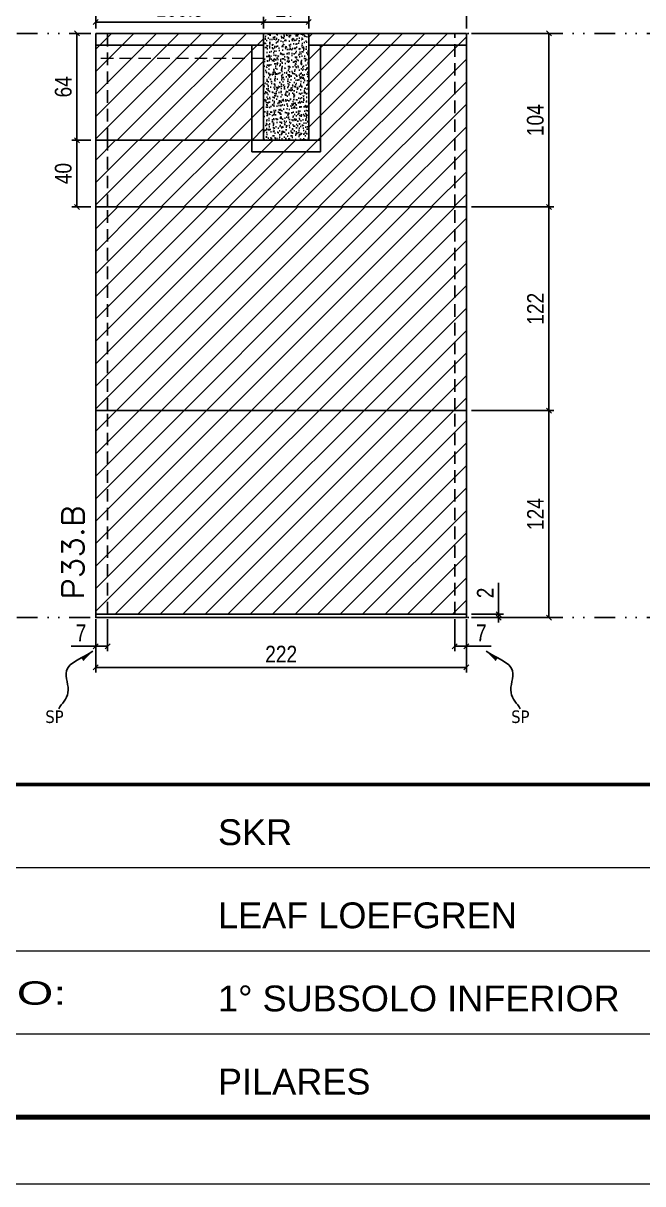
# Model space of a CAD drawing. Extents: x 14400 to 27878, y -21631 to 6985.
# Drawn here: x 19751 to 20122, y -5551 to -4856 of the extents above; entities that cross this region are included whole.
import ezdxf

# ---------------------------------------------------------------- set-up
doc = ezdxf.new("R2010")
doc.units = 0
for name, pattern in [('CONTINUO', [0]), ('DASHED', [0.75, 0.5, -0.25]), ('DIVIDE2', [0.625, 0.25, -0.125, 0, -0.125, 0, -0.125]), ('HIDDEN', [0.375, 0.25, -0.125])]:
    doc.linetypes.add(name, pattern=pattern)
for name, color, linetype in [('COTA', 241, 'Continuous'), ('Nível', 160, 'Continuous'), ('Painéis', 200, 'Continuous'), ('SARR_2.2x7', 40, 'Continuous'), ('Sarrafo de Pressão', 42, 'HIDDEN'), ('texto', 7, 'Continuous')]:
    doc.layers.add(name, color=color, linetype=linetype)
for name, color, linetype, lineweight in [('Folhas', 255, 'Continuous', 9), ('Hachura', 251, 'Continuous', 9), ('SARRAFO DE PRESSAO', 251, 'DASHED', 9), ('Texto Seção', 7, 'Continuous', 15)]:
    doc.layers.add(name, color=color, linetype=linetype, lineweight=lineweight)
doc.styles.add('ARIAL', font='arial.ttf')
doc.styles.add('COTA TECNICA', font='techl___.ttf', dxfattribs={"height": 10})
doc.styles.add('COTA TECNICA-50', font='techl___.ttf', dxfattribs={"height": 10})
doc.styles.add('REGUA-120', font='ROMANS.shx', dxfattribs={"height": 15})
doc.styles.get("Standard").update_dxf_attribs({"font": 'arial.ttf'})
doc.styles.add('Tecnologia', font='')
doc.styles.get('Tecnologia').set_extended_font_data('Forgotten Futurist')
doc.dimstyles.new('COTA PAINEL-50', dxfattribs={"dimtxt": 10, "dimasz": 3, "dimexe": 3, "dimexo": 3, "dimgap": 3, "dimtad": 1, "dimdec": 1, "dimzin": 12, "dimdsep": 46, "dimtxsty": 'COTA TECNICA-50', "dimblk1": 'OBLIQUE', "dimblk2": 'OBLIQUE', "dimsah": 1, "dimcen": 0.9, "dimclrd": 4, "dimclre": 4, "dimclrt": 240, "dimadec": 1, "dimazin": 3, "dimtfac": 1, "dimtdec": 1, "dimtmove": 0, "dimatfit": 3, "dimfxl": 1, "dimtolj": 1, "dimtzin": 12, "dimarcsym": 0})
doc.dimstyles.new('PAINEL', dxfattribs={"dimtxt": 10, "dimasz": 3, "dimexe": 3, "dimexo": 3, "dimgap": 3, "dimtad": 1, "dimdec": 1, "dimzin": 12, "dimdsep": 46, "dimtxsty": 'COTA TECNICA', "dimblk1": 'OBLIQUE', "dimblk2": 'OBLIQUE', "dimsah": 1, "dimcen": 0.9, "dimclrd": 4, "dimclre": 4, "dimclrt": 240, "dimadec": 1, "dimazin": 3, "dimtfac": 1, "dimtdec": 1, "dimtmove": 0, "dimatfit": 3, "dimfxl": 1, "dimtolj": 1, "dimtzin": 12, "dimarcsym": 0})
doc.dimstyles.get("Standard").update_dxf_attribs({"dimtxt": 0.18, "dimasz": 0.18, "dimexe": 0.18, "dimexo": 0.0625, "dimgap": 0.09, "dimtad": 0, "dimtih": 1, "dimtoh": 1, "dimdec": 4, "dimzin": 0, "dimdsep": 46, "dimtxsty": 'Standard', "dimcen": 0.09, "dimadec": 0, "dimazin": 0, "dimtfac": 1, "dimtdec": 4, "dimtofl": 0, "dimtmove": 0, "dimatfit": 3, "dimfxl": 1, "dimtolj": 1, "dimtzin": 0, "dimarcsym": 0})

# ---------------------------------------------------------------- blocks, each defined once
blk = doc.blocks.new('9999999999')
at = {"color": 30, "linetype": 'CONTINUO'}
for p, q in [((98564.56, 34379.64), (99583.98, 34379.64)), ((98564.56, 34329.83), (99487.98, 34329.83)), ((98564.56, 34280.02), (99487.98, 34280.02))]:
    blk.add_line(p, q, dxfattribs=at)
at = {"color": 30, "linetype": 'CONTINUO', "const_width": 2}
blk.add_lwpolyline([(99583.98, 34230.21), (99583.98, 34414.45, 0.414214), (99568.98, 34429.45), (98228.98, 34429.45, 0.414214), (98213.98, 34414.45), (98213.98, 34245.21, 0.414214), (98228.98, 34230.21), (99583.98, 34230.21)], format="xyb", dxfattribs=at)
at = {"layer": 'Folhas'}
blk.add_lwpolyline([(98138.98, 34190.21), (99623.98, 34190.21), (99623.98, 35240.21), (98138.98, 35240.21)], close=True, dxfattribs=at)
at = {"layer": 'Folhas', "color": 30, "const_width": 3}
blk.add_lwpolyline([(98213.98, 34230.21), (99583.98, 34230.21), (99583.98, 35200.21), (98213.98, 35200.21)], close=True, dxfattribs=at)
at = {"color": 7, "linetype": 'Continuous', "ltscale": 5, "style": 'ARIAL'}
for s, height, p in [('SKR', 15.483, (98837.68, 34393.13)), ('LEAF LOEFGREN', 15.4829, (98837.68, 34343.32)), ('1° SUBSOLO INFERIOR', 15.4829, (98837.68, 34293.51)), ('PILARES', 15.483, (98837.68, 34243.7))]:
    blk.add_text(s, height=height, dxfattribs=at).set_placement(p)
at = {"layer": 'Folhas', "color": 7, "style": 'Tecnologia', "width": 1.5}
blk.add_text('PAVIMENTO:', height=14, dxfattribs=at).set_placement((98573.65, 34297.5))
blk = doc.blocks.new('_Oblique')
at = {"color": 0, "linetype": 'ByBlock', "lineweight": -2}
blk.add_line((-0.5, -0.5), (0.5, 0.5), dxfattribs=at)
blk = doc.blocks.new('*D2606')
at = {"layer": 'COTA', "color": 4, "lineweight": -2, "transparency": 16777216}
for p, q in [((19794.02, -5212.74), (19794.02, -5244.63)), ((20016.02, -5212.74), (20016.02, -5244.63)), ((20016.02, -5241.63), (19794.02, -5241.63))]:
    blk.add_line(p, q, dxfattribs=at)
at = {"layer": 'Defpoints', "color": 0, "transparency": 16777216}
for p in [(19794.02, -5209.74), (20016.02, -5209.74), (19794.02, -5241.63)]:
    blk.add_point(p, dxfattribs=at)
at = {"layer": 'COTA', "color": 4, "lineweight": -2, "transparency": 16777216, "xscale": 3, "yscale": 3, "zscale": 3, "rotation": 180}
blk.add_blockref('_Oblique', (19794.02, -5241.63), dxfattribs=at)
at = {"layer": 'COTA', "color": 4, "lineweight": -2, "transparency": 16777216, "xscale": 3, "yscale": 3, "zscale": 3}
blk.add_blockref('_Oblique', (20016.02, -5241.63), dxfattribs=at)
at = {"layer": 'COTA', "color": 240, "transparency": 16777216, "insert": (19905.02, -5233.63), "char_height": 10, "attachment_point": 5, "style": 'COTA TECNICA'}
blk.add_mtext('\\A1;222', dxfattribs=at)
blk = doc.blocks.new('*D2607')
at = {"layer": 'COTA', "color": 4, "lineweight": -2, "transparency": 16777216}
for p, q in [((20009.02, -5212.74), (20009.02, -5231.98)), ((20016.02, -5214.74), (20016.02, -5231.98)), ((20009.02, -5228.98), (20016.02, -5228.98)), ((20016.02, -5228.98), (20030.75, -5228.98))]:
    blk.add_line(p, q, dxfattribs=at)
at = {"layer": 'Defpoints', "color": 0, "transparency": 16777216}
for p in [(20009.02, -5209.74), (20016.02, -5211.74), (20016.02, -5228.98)]:
    blk.add_point(p, dxfattribs=at)
at = {"layer": 'COTA', "color": 4, "lineweight": -2, "transparency": 16777216, "xscale": 3, "yscale": 3, "zscale": 3, "rotation": 180}
blk.add_blockref('_Oblique', (20009.02, -5228.98), dxfattribs=at)
at = {"layer": 'COTA', "color": 4, "lineweight": -2, "transparency": 16777216, "xscale": 3, "yscale": 3, "zscale": 3}
blk.add_blockref('_Oblique', (20016.02, -5228.98), dxfattribs=at)
at = {"layer": 'COTA', "color": 240, "transparency": 16777216, "insert": (20024.89, -5220.91), "char_height": 10, "attachment_point": 5, "style": 'COTA TECNICA-50'}
blk.add_mtext('\\A1;7', dxfattribs=at)
blk = doc.blocks.new('*D2608')
at = {"layer": 'COTA', "color": 4, "lineweight": -2, "transparency": 16777216}
for p, q in [((19794.02, -5214.74), (19794.02, -5231.98)), ((19801.02, -5212.74), (19801.02, -5231.98)), ((19794.02, -5228.98), (19779.29, -5228.98)), ((19801.02, -5228.98), (19794.02, -5228.98))]:
    blk.add_line(p, q, dxfattribs=at)
at = {"layer": 'Defpoints', "color": 0, "transparency": 16777216}
for p in [(19794.02, -5211.74), (19801.02, -5209.74), (19794.02, -5228.98)]:
    blk.add_point(p, dxfattribs=at)
at = {"layer": 'COTA', "color": 4, "lineweight": -2, "transparency": 16777216, "xscale": 3, "yscale": 3, "zscale": 3, "rotation": 180}
blk.add_blockref('_Oblique', (19794.02, -5228.98), dxfattribs=at)
at = {"layer": 'COTA', "color": 4, "lineweight": -2, "transparency": 16777216, "xscale": 3, "yscale": 3, "zscale": 3}
blk.add_blockref('_Oblique', (19801.02, -5228.98), dxfattribs=at)
at = {"layer": 'COTA', "color": 240, "transparency": 16777216, "insert": (19785.16, -5220.91), "char_height": 10, "attachment_point": 5, "style": 'COTA TECNICA-50'}
blk.add_mtext('\\A1;7', dxfattribs=at)
blk = doc.blocks.new('*D2609')
at = {"layer": 'COTA', "color": 4, "lineweight": -2, "transparency": 16777216}
for p, q in [((20035.28, -5209.74), (20035.28, -5190.94)), ((20019.02, -5209.74), (20038.28, -5209.74)), ((20019.02, -5211.74), (20038.28, -5211.74)), ((20035.28, -5211.74), (20035.28, -5209.74)), ((20035.28, -5211.74), (20035.28, -5214.74))]:
    blk.add_line(p, q, dxfattribs=at)
at = {"layer": 'Defpoints', "color": 0, "transparency": 16777216}
for p in [(20016.02, -5209.74), (20016.02, -5211.74), (20035.28, -5211.74)]:
    blk.add_point(p, dxfattribs=at)
at = {"layer": 'COTA', "color": 4, "lineweight": -2, "transparency": 16777216, "xscale": 3, "yscale": 3, "zscale": 3}
for p, rotation in [((20035.28, -5209.74), 270), ((20035.28, -5211.74), 90)]:
    blk.add_blockref('_Oblique', p, dxfattribs=dict(at, rotation=rotation))
at = {"layer": 'COTA', "color": 240, "transparency": 16777216, "insert": (20027.28, -5196.99), "char_height": 10, "attachment_point": 5, "rotation": 90, "style": 'COTA TECNICA-50'}
blk.add_mtext('\\A1;2', dxfattribs=at)
blk = doc.blocks.new('*D2610')
at = {"layer": 'COTA', "color": 4, "lineweight": -2, "transparency": 16777216}
for p, q in [((20019.02, -4965.74), (20068.39, -4965.74)), ((20065.39, -5087.74), (20065.39, -4965.74)), ((20019.02, -5087.74), (20068.39, -5087.74))]:
    blk.add_line(p, q, dxfattribs=at)
at = {"layer": 'Defpoints', "color": 0, "transparency": 16777216}
for p in [(20016.02, -4965.74), (20065.39, -4965.74), (20016.02, -5087.74)]:
    blk.add_point(p, dxfattribs=at)
at = {"layer": 'COTA', "color": 4, "lineweight": -2, "transparency": 16777216, "xscale": 3, "yscale": 3, "zscale": 3}
for p, rotation in [((20065.39, -4965.74), 90), ((20065.39, -5087.74), 270)]:
    blk.add_blockref('_Oblique', p, dxfattribs=dict(at, rotation=rotation))
at = {"layer": 'COTA', "color": 240, "transparency": 16777216, "insert": (20057.33, -5026.74), "char_height": 10, "attachment_point": 5, "rotation": 90, "style": 'COTA TECNICA-50'}
blk.add_mtext('\\A1;122', dxfattribs=at)
blk = doc.blocks.new('*D2633')
at = {"layer": 'COTA', "color": 4, "linetype": 'ByBlock', "lineweight": -2, "transparency": 16777216}
for p, q in [((20019.02, -5087.74), (20068.39, -5087.74)), ((20065.39, -5211.74), (20065.39, -5087.74)), ((20019.02, -5211.74), (20068.39, -5211.74))]:
    blk.add_line(p, q, dxfattribs=at)
at = {"layer": 'Defpoints', "color": 0, "linetype": 'ByBlock', "transparency": 16777216}
for p in [(20016.02, -5087.74), (20065.39, -5087.74), (20016.02, -5211.74)]:
    blk.add_point(p, dxfattribs=at)
at = {"layer": 'COTA', "color": 4, "linetype": 'ByBlock', "lineweight": -2, "transparency": 16777216, "xscale": 3, "yscale": 3, "zscale": 3}
for p, rotation in [((20065.39, -5087.74), 90), ((20065.39, -5211.74), 270)]:
    blk.add_blockref('_Oblique', p, dxfattribs=dict(at, rotation=rotation))
at = {"layer": 'COTA', "color": 240, "linetype": 'ByBlock', "transparency": 16777216, "insert": (20057.32, -5149.74), "char_height": 10, "attachment_point": 5, "rotation": 90, "style": 'COTA TECNICA'}
blk.add_mtext('\\A1;124', dxfattribs=at)
blk = doc.blocks.new('*D2634')
at = {"layer": 'COTA', "color": 4, "linetype": 'ByBlock', "lineweight": -2, "transparency": 16777216}
for p, q in [((20019.02, -5087.74), (20068.39, -5087.74)), ((20065.39, -5211.74), (20065.39, -5087.74)), ((20019.02, -5211.74), (20068.39, -5211.74))]:
    blk.add_line(p, q, dxfattribs=at)
at = {"layer": 'Defpoints', "color": 0, "linetype": 'ByBlock', "transparency": 16777216}
for p in [(20016.02, -5087.74), (20065.39, -5087.74), (20016.02, -5211.74)]:
    blk.add_point(p, dxfattribs=at)
at = {"layer": 'COTA', "color": 4, "linetype": 'ByBlock', "lineweight": -2, "transparency": 16777216, "xscale": 3, "yscale": 3, "zscale": 3}
for p, rotation in [((20065.39, -5087.74), 90), ((20065.39, -5211.74), 270)]:
    blk.add_blockref('_Oblique', p, dxfattribs=dict(at, rotation=rotation))
at = {"layer": 'COTA', "color": 240, "linetype": 'ByBlock', "transparency": 16777216, "insert": (20057.32, -5149.74), "char_height": 10, "attachment_point": 5, "rotation": 90, "style": 'COTA TECNICA'}
blk.add_mtext('\\A1;124', dxfattribs=at)
blk = doc.blocks.new('*D2635')
at = {"layer": 'COTA', "color": 4, "lineweight": -2, "transparency": 16777216}
for p, q in [((20019.02, -4861.74), (20068.39, -4861.74)), ((20065.39, -4965.74), (20065.39, -4861.74)), ((20019.02, -4965.74), (20068.39, -4965.74))]:
    blk.add_line(p, q, dxfattribs=at)
at = {"layer": 'Defpoints', "color": 0, "transparency": 16777216}
for p in [(20016.02, -4861.74), (20065.39, -4861.74), (20016.02, -4965.74)]:
    blk.add_point(p, dxfattribs=at)
at = {"layer": 'COTA', "color": 4, "lineweight": -2, "transparency": 16777216, "xscale": 3, "yscale": 3, "zscale": 3}
for p, rotation in [((20065.39, -4861.74), 90), ((20065.39, -4965.74), 270)]:
    blk.add_blockref('_Oblique', p, dxfattribs=dict(at, rotation=rotation))
at = {"layer": 'COTA', "color": 240, "transparency": 16777216, "insert": (20057.29, -4913.74), "char_height": 10, "attachment_point": 5, "rotation": 90, "style": 'COTA TECNICA'}
blk.add_mtext('\\A1;104', dxfattribs=at)
blk = doc.blocks.new('*D2636')
at = {"layer": 'COTA', "color": 4, "lineweight": -2, "transparency": 16777216}
for p, q in [((19791.02, -4925.74), (19779.65, -4925.74)), ((19782.65, -4965.74), (19782.65, -4925.74)), ((19791.02, -4965.74), (19779.65, -4965.74))]:
    blk.add_line(p, q, dxfattribs=at)
at = {"layer": 'Defpoints', "color": 0, "transparency": 16777216}
for p in [(19782.65, -4925.74), (19794.02, -4925.74), (19794.02, -4965.74)]:
    blk.add_point(p, dxfattribs=at)
at = {"layer": 'COTA', "color": 4, "lineweight": -2, "transparency": 16777216, "xscale": 3, "yscale": 3, "zscale": 3}
for p, rotation in [((19782.65, -4925.74), 90), ((19782.65, -4965.74), 270)]:
    blk.add_blockref('_Oblique', p, dxfattribs=dict(at, rotation=rotation))
at = {"layer": 'COTA', "color": 240, "transparency": 16777216, "insert": (19774.55, -4945.74), "char_height": 10, "attachment_point": 5, "rotation": 90, "style": 'COTA TECNICA'}
blk.add_mtext('\\A1;40', dxfattribs=at)
blk = doc.blocks.new('*D2637')
at = {"layer": 'COTA', "color": 4, "lineweight": -2, "transparency": 16777216}
for p, q in [((19791.02, -4861.74), (19779.65, -4861.74)), ((19782.65, -4925.74), (19782.65, -4861.74)), ((19791.02, -4925.74), (19779.65, -4925.74))]:
    blk.add_line(p, q, dxfattribs=at)
at = {"layer": 'Defpoints', "color": 0, "transparency": 16777216}
for p in [(19782.65, -4861.74), (19794.02, -4861.74), (19794.02, -4925.74)]:
    blk.add_point(p, dxfattribs=at)
at = {"layer": 'COTA', "color": 4, "lineweight": -2, "transparency": 16777216, "xscale": 3, "yscale": 3, "zscale": 3}
for p, rotation in [((19782.65, -4861.74), 90), ((19782.65, -4925.74), 270)]:
    blk.add_blockref('_Oblique', p, dxfattribs=dict(at, rotation=rotation))
at = {"layer": 'COTA', "color": 240, "transparency": 16777216, "insert": (19774.55, -4893.74), "char_height": 10, "attachment_point": 5, "rotation": 90, "style": 'COTA TECNICA'}
blk.add_mtext('\\A1;64', dxfattribs=at)
blk = doc.blocks.new('*D2611')
at = {"layer": 'COTA', "color": 4, "lineweight": -2, "transparency": 16777216}
for p, q in [((19794.02, -4858.74), (19794.02, -4851.91)), ((19894.52, -4858.74), (19894.52, -4851.91)), ((19894.52, -4854.91), (19794.02, -4854.91))]:
    blk.add_line(p, q, dxfattribs=at)
at = {"layer": 'Defpoints', "color": 0, "transparency": 16777216}
for p in [(19794.02, -4854.91), (19794.02, -4861.74), (19894.52, -4861.74)]:
    blk.add_point(p, dxfattribs=at)
at = {"layer": 'COTA', "color": 4, "lineweight": -2, "transparency": 16777216, "xscale": 3, "yscale": 3, "zscale": 3, "rotation": 180}
blk.add_blockref('_Oblique', (19794.02, -4854.91), dxfattribs=at)
at = {"layer": 'COTA', "color": 4, "lineweight": -2, "transparency": 16777216, "xscale": 3, "yscale": 3, "zscale": 3}
blk.add_blockref('_Oblique', (19894.52, -4854.91), dxfattribs=at)
at = {"layer": 'COTA', "color": 240, "transparency": 16777216, "insert": (19844.27, -4846.8), "char_height": 10, "attachment_point": 5, "style": 'COTA TECNICA'}
blk.add_mtext('\\A1;100.5', dxfattribs=at)
blk = doc.blocks.new('*D2612')
at = {"layer": 'COTA', "color": 4, "lineweight": -2, "transparency": 16777216}
for p, q in [((19794.02, -4858.74), (19794.02, -4827.51)), ((19794.02, -4830.51), (19921.52, -4830.51)), ((19921.52, -4858.74), (19921.52, -4827.51))]:
    blk.add_line(p, q, dxfattribs=at)
at = {"layer": 'Defpoints', "color": 0, "transparency": 16777216}
for p in [(19921.52, -4830.51), (19794.02, -4861.74), (19921.52, -4861.74)]:
    blk.add_point(p, dxfattribs=at)
at = {"layer": 'COTA', "color": 4, "lineweight": -2, "transparency": 16777216, "xscale": 3, "yscale": 3, "zscale": 3, "rotation": 180}
blk.add_blockref('_Oblique', (19794.02, -4830.51), dxfattribs=at)
at = {"layer": 'COTA', "color": 4, "lineweight": -2, "transparency": 16777216, "xscale": 3, "yscale": 3, "zscale": 3}
blk.add_blockref('_Oblique', (19921.52, -4830.51), dxfattribs=at)
at = {"layer": 'COTA', "color": 240, "transparency": 16777216, "insert": (19857.77, -4822.4), "char_height": 10, "attachment_point": 5, "style": 'COTA TECNICA'}
blk.add_mtext('\\A1;127.5', dxfattribs=at)
blk = doc.blocks.new('*D2613')
at = {"layer": 'COTA', "color": 4, "lineweight": -2, "transparency": 16777216}
for p, q in [((19894.52, -4858.74), (19894.52, -4851.91)), ((19921.52, -4858.74), (19921.52, -4851.91)), ((19921.52, -4854.91), (19894.52, -4854.91))]:
    blk.add_line(p, q, dxfattribs=at)
at = {"layer": 'Defpoints', "color": 0, "transparency": 16777216}
for p in [(19894.52, -4854.91), (19894.52, -4861.74), (19921.52, -4861.74)]:
    blk.add_point(p, dxfattribs=at)
at = {"layer": 'COTA', "color": 4, "lineweight": -2, "transparency": 16777216, "xscale": 3, "yscale": 3, "zscale": 3, "rotation": 180}
blk.add_blockref('_Oblique', (19894.52, -4854.91), dxfattribs=at)
at = {"layer": 'COTA', "color": 4, "lineweight": -2, "transparency": 16777216, "xscale": 3, "yscale": 3, "zscale": 3}
blk.add_blockref('_Oblique', (19921.52, -4854.91), dxfattribs=at)
at = {"layer": 'COTA', "color": 240, "transparency": 16777216, "insert": (19908.02, -4846.83), "char_height": 10, "attachment_point": 5, "style": 'COTA TECNICA'}
blk.add_mtext('\\A1;27', dxfattribs=at)
blk = doc.blocks.new('*D2641')
at = {"layer": 'COTA', "color": 4, "lineweight": -2, "transparency": 16777216}
for p, q in [((19921.52, -4858.74), (19921.52, -4827.51)), ((20016.02, -4830.51), (19921.52, -4830.51)), ((20016.02, -4858.74), (20016.02, -4827.51))]:
    blk.add_line(p, q, dxfattribs=at)
at = {"layer": 'Defpoints', "color": 0, "transparency": 16777216}
for p in [(19921.52, -4830.51), (19921.52, -4861.74), (20016.02, -4861.74)]:
    blk.add_point(p, dxfattribs=at)
at = {"layer": 'COTA', "color": 4, "lineweight": -2, "transparency": 16777216, "xscale": 3, "yscale": 3, "zscale": 3, "rotation": 180}
blk.add_blockref('_Oblique', (19921.52, -4830.51), dxfattribs=at)
at = {"layer": 'COTA', "color": 4, "lineweight": -2, "transparency": 16777216, "xscale": 3, "yscale": 3, "zscale": 3}
blk.add_blockref('_Oblique', (20016.02, -4830.51), dxfattribs=at)
at = {"layer": 'COTA', "color": 240, "transparency": 16777216, "insert": (19968.77, -4822.37), "char_height": 10, "attachment_point": 5, "style": 'COTA TECNICA'}
blk.add_mtext('\\A1;94.5', dxfattribs=at)

msp = doc.modelspace()

# ---------------------------------------------------------------- hatches: boundary and pattern name
at = {"layer": 'COTA'}
h = msp.add_hatch(dxfattribs=at)
h.set_pattern_fill('AR-CONC', color=256, scale=0.03)
h.set_pattern_definition([(50, (3579.243, 1148.575), (5.4655401, -0.4781726), [0.5715, -6.2865]), (355, (3579.243, 1148.575), (-1.0573026, 5.7317054), [0.4572, -5.0292175]), (100.451445, (3579.6983, 1148.535), (4.4082374, 5.2535326), [0.4857003, -5.3427073]), (46.1842, (3579.243, 1150.099), (8.1323712, -1.2612698), [0.85725, -9.42975]), (96.63556, (3579.9205, 1149.994), (7.122124, 7.4227837), [0.7285507, -8.0140682]), (351.18415, (3579.243, 1150.099), (7.122124, 7.4227837), [0.685799, -7.543792]), (21, (3580.005, 1149.718), (4.5484317, -3.067956), [0.5715, -6.2865]), (326, (3580.005, 1149.718), (1.8540609, 5.525639), [0.4572, -5.0292]), (71.451445, (3580.384, 1149.4624), (6.4024926, 2.457683), [0.4857003, -5.3426981]), (37.5, (3579.2428, 1148.5751), (0.0926581, 2.53665117), [0, -4.96824, 0, -5.1054, 0, -5.04825]), (7.5, (3579.2428, 1148.575), (2.00458988, 3.00541724), [0, -2.91084, 0, -4.85394, 0, -1.92405]), (327.5, (3577.5436, 1148.5751), (4.06771786, -0.17186232), [0, -1.905, 0, -5.9436, 0, -7.8867]), (317.5, (3576.7816, 1148.575), (4.44387544, 0.7627947), [0, -2.4765, 0, -3.94716, 0, -5.6007])])
h.paths.add_polyline_path([(19921.52, -4861.74), (19894.52, -4861.74), (19894.52, -4925.74), (19921.52, -4925.74)])
at = {"layer": 'Hachura', "linetype": 'ByBlock'}
h = msp.add_hatch(dxfattribs=at)
h.set_pattern_fill('ANSI31', color=256, scale=3)
h.set_pattern_definition([(45, (3170, 1148.575), (-6.735192, 6.735192), [])])
h.paths.add_polyline_path([(19612.78, -5087.74), (19612.78, -4965.74), (19390.78, -4965.74), (19390.78, -5087.74)])
h.paths.add_polyline_path([(19612.78, -5209.74), (19612.78, -5087.74), (19390.78, -5087.74), (19390.78, -5209.74)])
h.paths.add_polyline_path([(19794.02, -5087.74), (19794.02, -5209.74), (20016.02, -5209.74), (20016.02, -5087.74)])
h.paths.add_polyline_path([(19794.02, -4965.74), (19794.02, -5087.74), (20016.02, -5087.74), (20016.02, -4965.74)])
h.paths.add_polyline_path([(19794.02, -4861.74), (19794.02, -4925.74), (19894.52, -4925.74), (19894.52, -4861.74)])
h.paths.add_polyline_path([(20238.25, -4942.74), (20238.25, -4965.74), (20263.25, -4965.74), (20263.25, -4942.74)])
h.paths.add_polyline_path([(20263.25, -4965.74), (20238.25, -4965.74), (20238.25, -5209.74), (20263.25, -5209.74)])
h.paths.add_polyline_path([(20476.76, -4995.74), (20451.76, -4995.74), (20451.76, -5209.74), (20476.76, -5209.74)])
at = {"layer": 'Hachura'}
h = msp.add_hatch(dxfattribs=at)
h.set_pattern_fill('ANSI31', color=256, scale=3)
h.paths.add_polyline_path([(20016.02, -4861.74), (19921.52, -4861.74), (19921.52, -4925.74), (19794.02, -4925.74), (19794.02, -4965.74), (20016.02, -4965.74)])

# ---------------------------------------------------------------- linework, layer by layer
at = {"layer": 'COTA'}
for p, q in [((19921.52, -4861.74), (19894.52, -4861.74)), ((19887.52, -4925.74), (19887.52, -4932.74)), ((19921.52, -4925.74), (19928.52, -4925.74)), ((19928.52, -4925.74), (19928.52, -4932.74))]:
    msp.add_line(p, q, dxfattribs=at)
at = {"layer": 'Hachura', "linetype": 'HIDDEN', "ltscale": 30}
msp.add_line((19894.52, -4876.74), (19794.02, -4876.74), dxfattribs=at)
at = {"layer": 'Nível', "color": 4, "linetype": 'DIVIDE2', "ltscale": 50}
for p, q in [((19243.47, -4861.74), (20613.47, -4861.74)), ((19243.47, -5211.74), (20613.47, -5211.74))]:
    msp.add_line(p, q, dxfattribs=at)
at = {"layer": 'Painéis'}
for p, q in [((19894.52, -4861.74), (19794.02, -4861.74)), ((19794.02, -4861.74), (19794.02, -5209.74)), ((19894.52, -4861.74), (19894.52, -4925.74)), ((20016.02, -4861.74), (19921.52, -4861.74)), ((19921.52, -4861.74), (19921.52, -4925.74)), ((20016.02, -5209.74), (20016.02, -4861.74)), ((19921.52, -4925.74), (19794.02, -4925.74)), ((19794.02, -4965.74), (20016.02, -4965.74)), ((19794.02, -5087.74), (20016.02, -5087.74))]:
    msp.add_line(p, q, dxfattribs=at)
msp.add_lwpolyline([(20016.02, -5209.74), (19794.02, -5209.74), (19794.02, -5211.74), (20016.02, -5211.74)], close=True, dxfattribs=at)
at = {"layer": 'SARR_2.2x7'}
for p, q in [((19894.52, -4868.74), (19794.02, -4868.74)), ((19887.52, -4868.74), (19887.52, -4925.74)), ((20016.02, -4868.74), (19921.52, -4868.74)), ((19928.52, -4868.74), (19928.52, -4925.74)), ((19928.52, -4932.74), (19887.52, -4932.74))]:
    msp.add_line(p, q, dxfattribs=at)
at = {"layer": 'Sarrafo de Pressão', "ltscale": 30}
for p, q in [((19801.02, -4925.74), (19801.02, -4861.74)), ((20009.02, -4965.74), (20009.02, -4861.74)), ((20009.02, -4965.74), (20009.02, -4861.74)), ((19801.02, -4965.74), (19801.02, -4925.74)), ((19801.02, -5087.74), (19801.02, -4965.74)), ((20009.02, -5087.74), (20009.02, -4965.74)), ((19801.02, -5209.74), (19801.02, -5087.74)), ((20009.02, -5209.74), (20009.02, -5087.74))]:
    msp.add_line(p, q, dxfattribs=at)

# ---------------------------------------------------------------- block references
at = {"layer": 'SARRAFO DE PRESSAO', "color": 6, "linetype": 'ByBlock'}
msp.add_blockref('9999999999', (-78970.51, -39741.23), dxfattribs=at)

# ---------------------------------------------------------------- texts
at = {"layer": 'texto', "color": 0, "char_height": 7.5, "attachment_point": 5}
for insert in [(19769.24, -5271.23), (20048.27, -5271.23)]:
    msp.add_mtext('{\\fTahoma|b0|i0|c0|p34;\\C4;SP}', dxfattribs=dict(at, insert=insert))
at = {"layer": 'Texto Seção', "style": 'REGUA-120', "width": 1.1}
msp.add_text('P33.B', height=13, rotation=90, dxfattribs=at).set_placement((19786.77, -5200.98))

# ---------------------------------------------------------------- dimensions: what is measured, and where the dimension line sits
at = {"layer": 'COTA'}
for base, p1, p2, dimstyle, picture, middle in [((19921.52, -4830.51), (19794.02, -4861.74), (19921.52, -4861.74), 'PAINEL', '*D2612', (19857.77, -4822.4)), ((19921.52, -4830.51), (20016.02, -4861.74), (19921.52, -4861.74), 'PAINEL', '*D2641', (19968.77, -4822.37)), ((19794.02, -4854.91), (19894.52, -4861.74), (19794.02, -4861.74), 'PAINEL', '*D2611', (19844.27, -4846.8)), ((19894.52, -4854.91), (19921.52, -4861.74), (19894.52, -4861.74), 'PAINEL', '*D2613', (19908.02, -4846.83)), ((20016.02, -5228.98), (20009.02, -5209.74), (20016.02, -5211.74), 'COTA PAINEL-50', '*D2607', (20024.89, -5220.91))]:
    dim = msp.add_linear_dim(base=base, p1=p1, p2=p2, dimstyle=dimstyle, dxfattribs=at)
    dim.commit()
    dim.dimension.update_dxf_attribs({"geometry": picture, "text_midpoint": middle})
for base, p1, p2, angle, override, picture, middle in [((19782.65, -4861.74), (19794.02, -4925.74), (19794.02, -4861.74), 90, {"dimtmove": 1}, '*D2637', (19774.55, -4893.74)), ((19794.02, -5241.63), (20016.02, -5209.74), (19794.02, -5209.74), 180, {"dimarcsym": 2}, '*D2606', (19905.02, -5233.63))]:
    dim = msp.add_linear_dim(base=base, p1=p1, p2=p2, angle=angle, dimstyle='PAINEL', override=override, dxfattribs=at)
    dim.commit()
    dim.dimension.update_dxf_attribs({"geometry": picture, "text_midpoint": middle})
for base, p1, p2, angle, dimstyle, picture, middle in [((20065.39, -4861.74), (20016.02, -4965.74), (20016.02, -4861.74), 90, 'PAINEL', '*D2635', (20057.29, -4913.74)), ((19782.65, -4925.74), (19794.02, -4965.74), (19794.02, -4925.74), 90, 'PAINEL', '*D2636', (19774.55, -4945.74)), ((20065.39, -4965.74), (20016.02, -5087.74), (20016.02, -4965.74), 90, 'COTA PAINEL-50', '*D2610', (20057.33, -5026.74)), ((19794.02, -5228.98), (19801.02, -5209.74), (19794.02, -5211.74), 180, 'COTA PAINEL-50', '*D2608', (19785.16, -5220.91))]:
    dim = msp.add_linear_dim(base=base, p1=p1, p2=p2, angle=angle, dimstyle=dimstyle, dxfattribs=at)
    dim.commit()
    dim.dimension.update_dxf_attribs({"geometry": picture, "text_midpoint": middle})
at = {"layer": 'COTA', "linetype": 'ByBlock'}
for picture in ['*D2633', '*D2634']:
    dim = msp.add_aligned_dim(p1=(20016.02, -5211.74), p2=(20016.02, -5087.74), distance=-49.37, dimstyle='PAINEL', dxfattribs=at)
    dim.commit()
    dim.dimension.update_dxf_attribs({"geometry": picture, "text_midpoint": (20057.32, -5149.74)})
at = {"layer": 'COTA'}
dim = msp.add_linear_dim(base=(20035.28, -5211.74), p1=(20016.02, -5209.74), p2=(20016.02, -5211.74), angle=90, dimstyle='COTA PAINEL-50', dxfattribs=at)
dim.commit()
dim.dimension.update_dxf_attribs({"geometry": '*D2609', "text_midpoint": (20035.28, -5196.99), "dimtype": 160})

# ---------------------------------------------------------------- leaders
at = {"layer": 'COTA', "path_type": 1}
for points in [[(19792.19, -5231.92), (19776.41, -5243.76), (19777.33, -5256.76), (19771.78, -5266.54)], [(20027.85, -5231.92), (20043.63, -5243.76), (20042.71, -5256.76), (20048.26, -5266.54)]]:
    msp.add_leader(points, dimstyle='Standard', override={"dimasz": 8}, dxfattribs=at)

doc.saveas('drawing.dxf')
